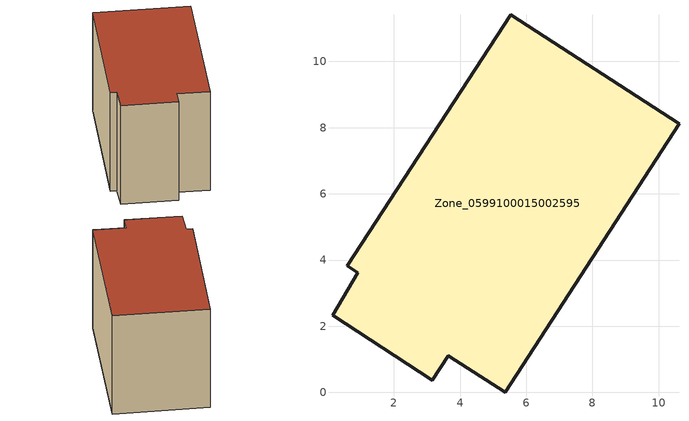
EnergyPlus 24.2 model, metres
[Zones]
Zone_0599100015002595
 floor ground (C_G): 0.15,2.33 0.91,3.62 0.59,3.83 5.53,11.42 10.61,8.12 5.37,0 3.65,1.12 3.16,0.38 z0.84
 wall outside (C_F): 3.65,1.12 5.37,0 10.61,8.12 5.53,11.42 0.59,3.83 0.91,3.62 0.15,2.33 3.16,0.38 3.65,1.12 z0.84:8.07
 roof outside (C_R): 0.91,3.62 0.15,2.33 3.16,0.38 3.65,1.12 5.37,0 10.61,8.12 5.53,11.42 0.59,3.83 z8.07
[BUILDING]
Pand.0599100015002595: North Axis=0; Terrain=City; Loads Convergence Tolerance Value=0.04; Temperature Convergence Tolerance Value=0.4; Solar Distribution=FullExterior; Maximum Number of Warmup Days=25; Minimum Number of Warmup Days=1
[Site:Location]
Rotterdam.The.Hague.AP_ZH_NLD Design_Conditions: Latitude=51.96; Longitude=4.45; Time Zone=1; Elevation=-4.5
[SITE:GROUNDTEMPERATURE:BUILDINGSURFACE]
18, 18, 18, 18, 18, 18, 18, 18, 18, 18, 18, 18
[MATERIAL] Thermal Absorptance=0.9; Solar Absorptance=0.7; Visible Absorptance=0.7
Name | Roughness | Thickness | Conductivity | Density | Specific Heat
G.TC.1965-1974 | MediumSmooth | 0.15 | 0.882353 | 540 | 1210
F.TC.1965-1974 | Rough | 0.3 | 0.697674 | 1920 | 840
R.TC.1965-1974 | MediumRough | 0.2 | 0.232558 | 1500 | 1000
[CONSTRUCTION]
C_G: G.TC.1965-1974
C_F: F.TC.1965-1974
C_R: R.TC.1965-1974
[ZONE]
Zone_0599100015002595: Type=1; Multiplier=1; Ceiling Height=Autocalculate; Volume=Autocalculate; Floor Area=autocalculate; Part of Total Floor Area=Yes
[ZONEINFILTRATION:DESIGNFLOWRATE]
Infil_Zone_0599100015002595: Zone or ZoneList or Space or SpaceList=Zone_0599100015002595; Schedule=AlwaysOn; Design Flow Rate Calculation Method=Flow/Area; Flow Rate per Floor Area=0.003; Constant Term Coefficient=1; Temperature Term Coefficient=0; Velocity Term Coefficient=0; Velocity Squared Term Coefficient=0
[HVACTEMPLATE:ZONE:IDEALLOADSAIRSYSTEM]
Zone_0599100015002595: Maximum Heating Supply Air Temperature=50; Minimum Cooling Supply Air Temperature=13; Maximum Heating Supply Air Humidity Ratio=0.0156; Minimum Cooling Supply Air Humidity Ratio=0.0077; Heating Limit=NoLimit; Cooling Limit=NoLimit; Dehumidification Control Type=ConstantSensibleHeatRatio; Cooling Sensible Heat Ratio=0.7; Dehumidification Setpoint=60; Humidification Control Type=None; Humidification Setpoint=30; Outdoor Air Method=None; Outdoor Air Flow Rate per Person=0.00944; Outdoor Air Flow Rate per Zone Floor Area=0; Outdoor Air Flow Rate per Zone=0; Demand Controlled Ventilation Type=None; Outdoor Air Economizer Type=NoEconomizer; Heat Recovery Type=None; Sensible Heat Recovery Effectiveness=0.7; Latent Heat Recovery Effectiveness=0.65
[ZONECONTROL:THERMOSTAT]
ThermostatControl_Zone_0599100015002595: Zone or ZoneList=Zone_0599100015002595; Control Type Schedule=DualSetpointControlType; Control 1=Thermostat_Zone_0599100015002595; Temperature Difference Between Cutout And Setpoint=0
[THERMOSTATSETPOINT:DUALSETPOINT]
Thermostat_Zone_0599100015002595: Heating Setpoint Temperature Schedule=HeatingSetpoint_Zone_0599100015002595; Cooling Setpoint Temperature Schedule=CoolingSetpoint_Zone_0599100015002595
[SCHEDULE:COMPACT]
HeatingSetpoint_Zone_0599100015002595: Through: 12/31, For: AllDays, Until: 24:00, 21
CoolingSetpoint_Zone_0599100015002595: Through: 12/31, For: AllDays, Until: 24:00, 24
DualSetpointControlType: Through: 12/31, For: AllDays, Until: 24:00, 4
AlwaysOn: Through: 12/31, For: AllDays, Until: 24:00, 1
